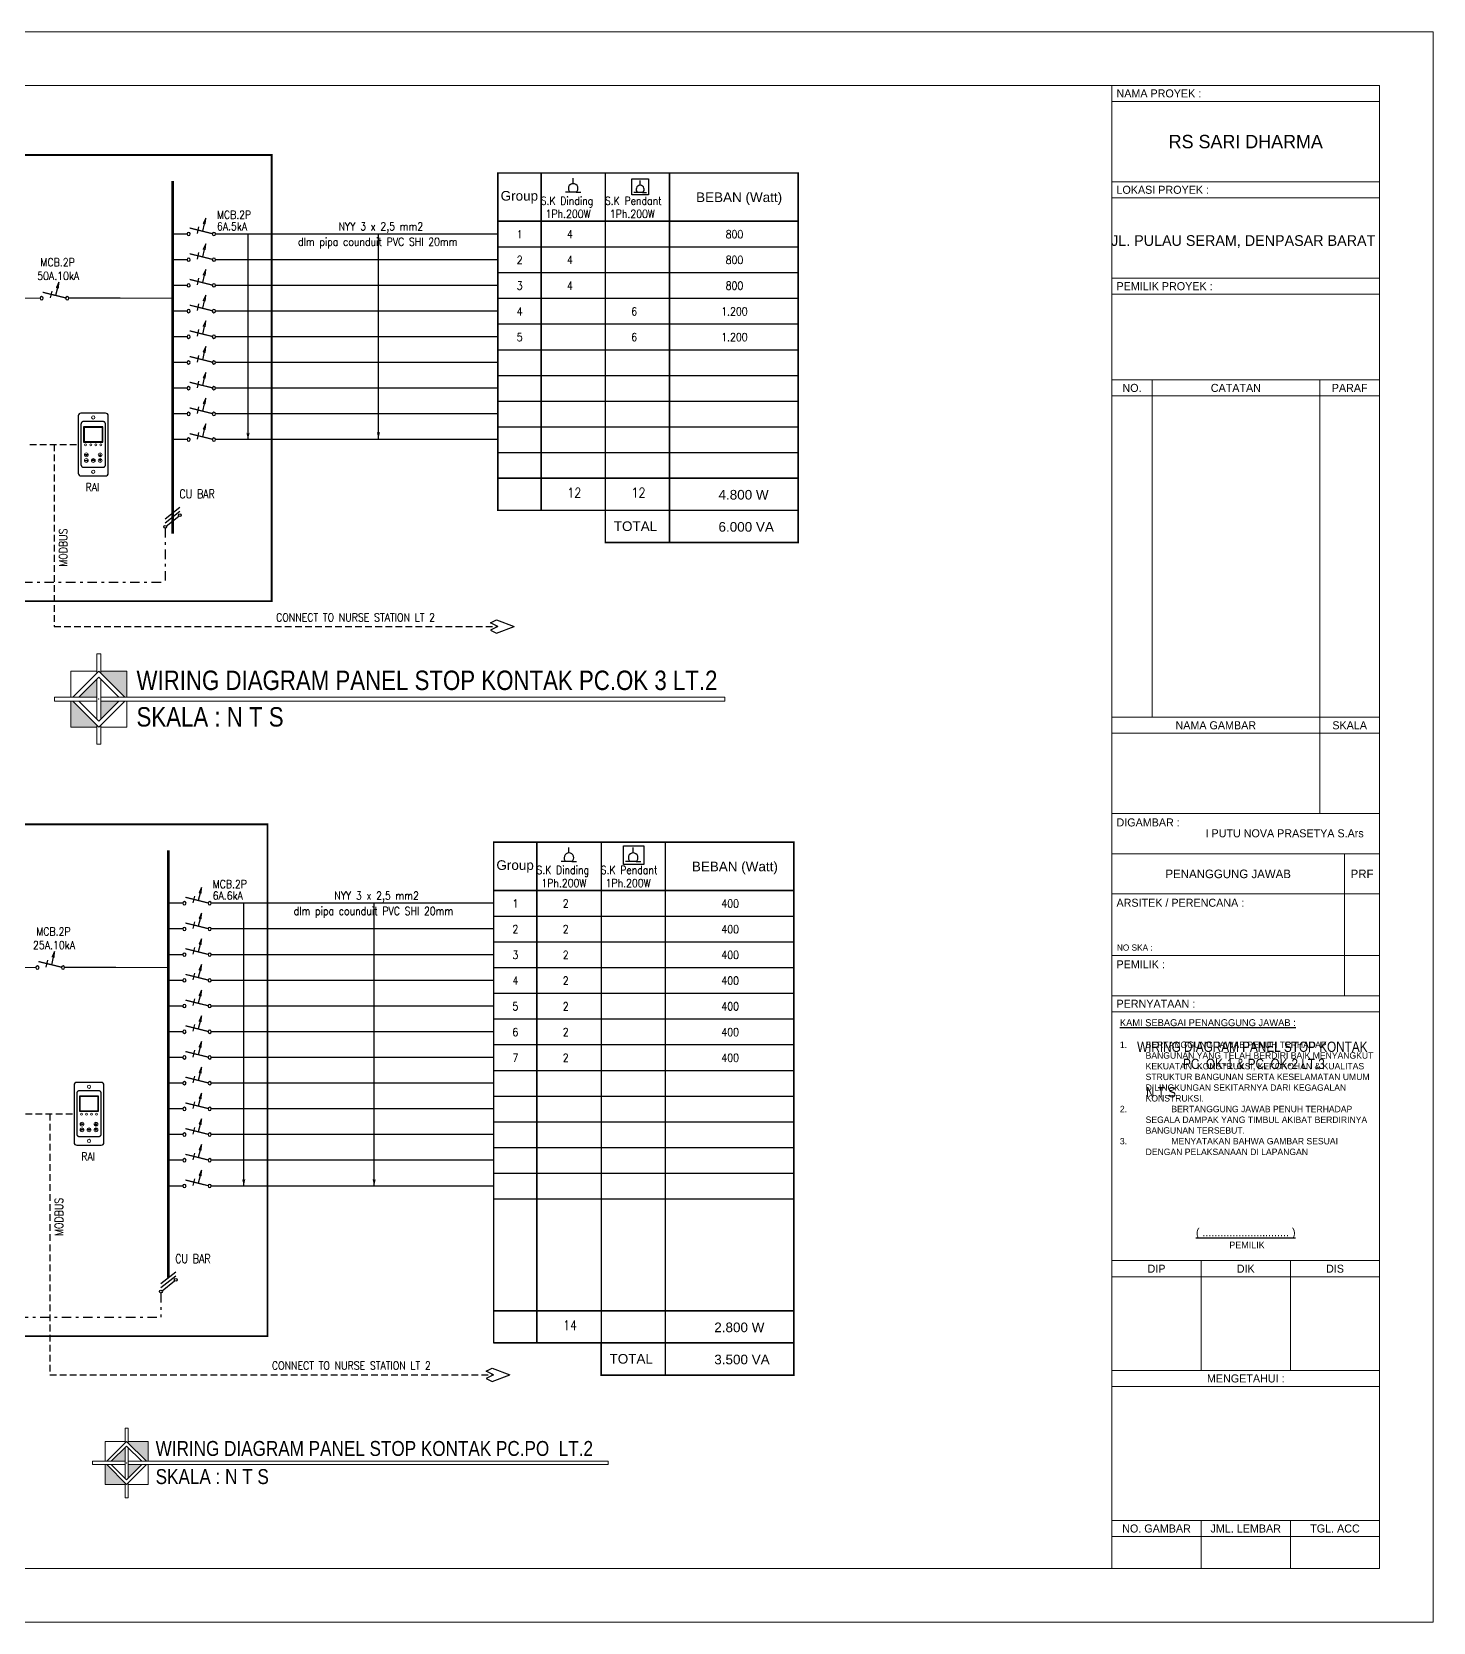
# Model space of a CAD drawing. Header units: inches. Extents: x 31310 to 32350, y 3900 to 5049.
# Drawn here: x 31811.3 to 31863.6, y 4614.4 to 4673.8 of the extents above; entities that cross this region are included whole.
import ezdxf
from ezdxf.enums import TextEntityAlignment as Align

# ---------------------------------------------------------------- set-up
doc = ezdxf.new("R2010")
doc.units = ezdxf.units.IN
doc.header["$MEASUREMENT"] = 0
for name, pattern in [('CACHE', [0.375, 0.25, -0.125]), ('DASHDOT', [1, 0.5, -0.25, 0, -0.25]), ('HIDDEN', [0.375, 0.25, -0.125]), ('PHANTOM', [2.5, 1.25, -0.25, 0.25, -0.25, 0.25, -0.25])]:
    doc.linetypes.add(name, pattern=pattern)
for name, color, linetype in [('-KOP', 7, 'Continuous'), ('-LINE', 1, 'Continuous'), ('-PANEL', 1, 'Continuous'), ('-SK', 1, 'Continuous'), ('-TXT', 7, 'Continuous'), ('dg', 8, 'Continuous'), ('DIM', 1, 'Continuous'), ('PNL', 5, 'Continuous'), ('TEX', 7, 'Continuous'), ('TEXTKOP', 7, 'Continuous')]:
    doc.layers.add(name, color=color, linetype=linetype)
for name, color, linetype, lineweight in [('A-FURN-EQPM', 177, 'Continuous', 0), ('US 0 Sanitair', 9, 'Continuous', 0), ('US-Elevation', 9, 'Continuous', 5), ('US-Text', 42, 'Continuous', 5)]:
    doc.layers.add(name, color=color, linetype=linetype, lineweight=lineweight)
doc.layers.add('dinding', color=252, linetype='Continuous', lineweight=9, true_color=0x878787)
doc.styles.add('1 100', font='GOTHIC.TTF')
doc.styles.add('1 200', font='GOTHIC.TTF', dxfattribs={"height": 300})
doc.styles.add('ARIAL', font='arial.ttf')
doc.styles.add('Arial Narrow', font='ARIALN.TTF')
doc.styles.add('Grap', font='')
doc.styles.add('Q', font='romans.shx', dxfattribs={"width": 0.7, "height": 180})
doc.styles.add('TXT', font='romans.shx', dxfattribs={"width": 0.85, "height": 0.25})
doc.styles.get('Grap').set_extended_font_data('Graphite Light')
doc.dimstyles.new('dim200', dxfattribs={"dimscale": 2, "dimtxt": 0.17, "dimasz": 0.12, "dimexe": 0.15, "dimexo": 0.1, "dimgap": 0.06, "dimtad": 1, "dimdec": 1, "dimlfac": 100, "dimzin": 12, "dimdsep": 46, "dimtxsty": 'Grap', "dimblk": 'ar1', "dimcen": 0.09, "dimclrd": 243, "dimclre": 243, "dimclrt": 256, "dimadec": 0, "dimazin": 0, "dimtfac": 1, "dimtdec": 1, "dimtix": 1, "dimtmove": 0, "dimatfit": 3, "dimldrblk": 'ar2', "dimfxl": 1, "dimtolj": 1, "dimtzin": 0, "dimarcsym": 0})

# ---------------------------------------------------------------- blocks, each defined once
blk = doc.blocks.new('erthrhhrthre')
for p, q in [((-103.505, 130.043), (-229.505, 130.043)), ((-103.505, 40.943), (-103.505, 130.043)), ((-121.505, 121.643), (-106.505, 121.643)), ((-121.505, 116.243), (-106.505, 116.243)), ((-121.505, 110.543), (-106.505, 110.543)), ((-121.505, 91.642), (-106.505, 91.642)), ((-121.505, 86.242), (-106.505, 86.242)), ((-121.505, 83.992), (-106.505, 83.992)), ((-121.505, 76.042), (-106.505, 76.042)), ((-121.505, 61.2), (-106.505, 61.2)), ((-121.505, 55.05), (-106.505, 55.05)), ((-121.505, 46.643), (-106.505, 46.643)), ((-229.505, 40.943), (-103.505, 40.943))]:
    blk.add_line(p, q)
at = {"color": 5}
for p, q in [((-106.505, 127.043), (-225.005, 127.043)), ((-121.505, 43.943), (-121.505, 127.043)), ((-106.505, 43.943), (-106.505, 127.043)), ((-225.005, 43.943), (-106.505, 43.943))]:
    blk.add_line(p, q, dxfattribs=at)
at = {"ltscale": 8}
for p, q in [((-121.505, 126.143), (-106.505, 126.143)), ((-121.505, 120.743), (-106.505, 120.743)), ((-121.505, 115.343), (-106.505, 115.343)), ((-119.255, 91.642), (-119.255, 110.543)), ((-109.863, 86.242), (-109.863, 110.543)), ((-121.505, 109.643), (-106.505, 109.643)), ((-121.505, 90.742), (-106.505, 90.742)), ((-108.473, 83.992), (-108.473, 76.042)), ((-121.505, 81.742), (-106.505, 81.742)), ((-121.505, 78.292), (-106.505, 78.292)), ((-121.505, 75.142), (-106.505, 75.142)), ((-116.505, 61.2), (-116.505, 55.05)), ((-111.505, 61.2), (-111.505, 55.05)), ((-121.505, 60.3), (-106.505, 60.3)), ((-121.505, 54.15), (-106.505, 54.15)), ((-121.505, 45.743), (-106.505, 45.743))]:
    blk.add_line(p, q, dxfattribs=at)
at = {"ltscale": 5}
for p, q in [((-116.505, 43.943), (-116.505, 46.643)), ((-111.505, 43.943), (-111.505, 46.643))]:
    blk.add_line(p, q, dxfattribs=at)
at = {"layer": 'A-FURN-EQPM', "color": 0, "linetype": 'ByBlock', "lineweight": -2, "ltscale": 0.25}
blk.add_lwpolyline([(-229.505, 40.943), (-103.505, 40.943), (-103.505, 130.043), (-229.505, 130.043)], close=True, dxfattribs=at)
at = {"layer": 'TEXTKOP', "style": '1 100'}
for s, height, p in [('NAMA PROYEK :', 0.45, (-121.247, 126.593)), ('LOKASI PROYEK :', 0.45, (-121.247, 121.193)), ('PEMILIK PROYEK :', 0.45, (-121.247, 115.793)), ('DIGAMBAR :', 0.45, (-121.247, 85.75)), ('I PUTU NOVA PRASETYA S.Ars', 0.45, (-116.258, 85.14)), ('ARSITEK / PERENCANA :', 0.45, (-121.247, 81.25)), ('NO SKA :', 0.3462, (-121.225, 78.739)), ('PEMILIK :', 0.45, (-121.247, 77.8)), ('PERNYATAAN :', 0.45, (-121.247, 75.592))]:
    blk.add_text(s, height=height, dxfattribs=at).set_placement(p, align=Align.MIDDLE_LEFT)
at = {"layer": 'TEXTKOP', "style": '1 100', "oblique": 0}
for s, height, p in [('RS SARI DHARMA', 0.75, (-114.005, 123.893)), ('JL. PULAU SERAM, DENPASAR BARAT ', 0.6, (-114.037, 118.349))]:
    blk.add_text(s, height=height, rotation=359.99148, dxfattribs=at).set_placement(p, align=Align.MIDDLE_CENTER)
at = {"layer": 'TEXTKOP', "style": '1 100'}
for s, height, p in [('NO.', 0.45, (-120.38, 110.093)), ('CATATAN', 0.45, (-114.559, 110.093)), ('PARAF', 0.45, (-108.184, 110.093)), ('NAMA GAMBAR', 0.45, (-115.684, 91.192)), ('SKALA', 0.45, (-108.184, 91.192)), ('PENANGGUNG JAWAB', 0.48, (-114.989, 82.867)), ('PRF', 0.48, (-107.489, 82.867)), ('MENGETAHUI :', 0.45, (-114.005, 54.6)), ('NO. GAMBAR', 0.45, (-119.005, 46.193)), ('JML. LEMBAR', 0.45, (-114.005, 46.193)), ('TGL. ACC', 0.45, (-109.005, 46.193))]:
    blk.add_text(s, height=height, dxfattribs=at).set_placement(p, align=Align.MIDDLE_CENTER)
for s, p in [('DIP', (-119.005, 60.75)), ('DIK', (-114.005, 60.75)), ('DIS', (-109.005, 60.75))]:
    blk.add_text(s, height=0.45, dxfattribs=at).set_placement(p, align=Align.MIDDLE)
at = {"layer": 'TEXTKOP', "ltscale": 5, "style": '1 200'}
for s, insert, char_height, width, attachment_point in [('{\\H1.083x;\\LKAMI SEBAGAI PENANGGUNG JAWAB :\\P\\H0.9234x;\\P\\pxt4;}1. ^IBERTANGGUNG JAWAB PENUH TERHADAP  ^I^IBANGUNAN YANG TELAH BERDIRI BAIK MENYANGKUT ^IKEKUATAN ^IKONSTRUKSI, KEKOKOHAN & KUALITAS ^ISTRUKTUR BANGUNAN SERTA KESELAMATAN UMUM ^IDILINGKUNGAN SEKITARNYA DARI KEGAGALAN ^IKONSTRUKSI.\\P\\pi-4,l4,t8;2.^IBERTANGGUNG JAWAB PENUH TERHADAP SEGALA DAMPAK YANG TIMBUL AKIBAT BERDIRINYA BANGUNAN TERSEBUT.\\P3.^IMENYATAKAN BAHWA GAMBAR SESUAI DENGAN PELAKSANAAN DI LAPANGAN', (-121.055, 74.725), 0.36, 14.2351, 1), ('{\\L( ............................. )\\P\\H0.8333x;\\l PEMILIK}', (-114.005, 63.013), 0.45, 15, 2)]:
    blk.add_mtext(s, dxfattribs=dict(at, insert=insert, char_height=char_height, width=width, attachment_point=attachment_point))
blk = doc.blocks.new('ar1')
at = {"color": 251, "ltscale": 0.13}
for p, q in [((1.06, 0), (-1.06, 0)), ((0, 1.06), (0, -1.06))]:
    blk.add_line(p, q, dxfattribs=at)
at = {"color": 5, "ltscale": 0.13}
blk.add_line((-0.5, -0.5), (0.5, 0.5), dxfattribs=at)
blk = doc.blocks.new('ar2')
at = {"layer": 'dg', "color": 251, "ltscale": 0.13}
for points in [[(-0.91, 0), (-1.08, 0.25), (0, 0)], [(-0.91, 0), (-1.08, -0.25), (0, 0)]]:
    blk.add_solid(points, dxfattribs=at)
at = {"layer": 'DIM', "color": 251, "ltscale": 0.13}
blk.add_line((0, 0), (-1.29, 0), dxfattribs=at)
blk = doc.blocks.new('_ClosedBlank')
at = {"color": 0, "linetype": 'ByBlock', "lineweight": -2}
for p, q in [((-1, 0.17), (0, 0)), ((-1, 0.17), (-1, -0.17)), ((0, 0), (-1, -0.17))]:
    blk.add_line(p, q, dxfattribs=at)
blk = doc.blocks.new('-mcb1p')
at = {"layer": '-LINE', "color": 7}
blk.add_line((0.516, 0.014), (0.465, 0.222), dxfattribs=at)
at = {"layer": '-LINE', "color": 2, "const_width": 0.04}
blk.add_lwpolyline([(0.049, 0.01), (0.755, 0.185)], dxfattribs=at)
at = {"layer": '-LINE', "color": 7}
blk.add_lwpolyline([(0.3, 0.318), (0.357, 0.086)], dxfattribs=at)
at = {"layer": '-LINE', "color": 2}
for centre in [(0, 0), (0.787, 0)]:
    blk.add_circle(centre, 0.05, dxfattribs=at)
at = {"layer": '-LINE', "color": 7, "xscale": 0.1800000000000017, "yscale": 0.1800000000000017, "zscale": 0.1800000000000017, "rotation": 103.8965061037899}
blk.add_blockref('_ClosedBlank', (0.257, 0.493), dxfattribs=at)
blk = doc.blocks.new('-STOP KONTAK')
at = {"layer": '-SK'}
for p, q in [((-0.092, 0), (-0.236, 0)), ((0.092, 0), (-0.092, 0)), ((0, 0.269), (0, 0.443)), ((0.092, 0), (0.236, 0))]:
    blk.add_line(p, q, dxfattribs=at)
blk.add_arc((0, 0.119), 0.15, 307.7237, 232.2763, dxfattribs=at)
blk = doc.blocks.new('nvdghcusdyfb')
at = {"layer": 'US-Text', "ltscale": 5}
h = blk.add_hatch(color=256, dxfattribs=at)
h.paths.add_polyline_path([(-6.862, 0.036), (-6.862, 0.339), (-7.166, 0.036)])
h.paths.add_polyline_path([(-6.487, -0.036), (-6.79, -0.036), (-6.79, -0.339)])
for points in [[(-6.79, 0.477), (-6.79, 0.441), (-6.385, 0.036), (-6.349, 0.036), (-6.349, 0.477)], [(-7.268, -0.036), (-7.304, -0.036), (-7.304, -0.477), (-6.862, -0.477), (-6.862, -0.441)]]:
    blk.add_hatch(color=256, dxfattribs=at).paths.add_polyline_path(points)
for p, q in [((-6.862, 0.441), (-6.862, 0.769)), ((-6.79, 0.769), (-6.862, 0.769)), ((-6.79, 0.441), (-6.79, 0.769)), ((-6.862, 0.477), (-7.304, 0.477)), ((-7.304, 0.036), (-7.304, 0.477)), ((-6.862, -0.339), (-6.862, 0.339)), ((-6.79, 0.477), (-6.349, 0.477)), ((-6.79, -0.339), (-6.79, 0.339)), ((-6.349, 0.036), (-6.349, 0.477)), ((-7.581, 0.036), (-6.862, 0.036)), ((-7.581, 0.036), (-7.581, -0.036)), ((-7.581, -0.036), (-6.862, -0.036)), ((-7.304, -0.036), (-7.304, -0.477)), ((-6.349, -0.036), (-6.349, -0.477)), ((-6.862, -0.477), (-7.304, -0.477)), ((-6.862, -0.769), (-6.862, -0.441)), ((-6.79, -0.769), (-6.79, -0.441)), ((-6.79, -0.477), (-6.349, -0.477)), ((-6.79, -0.769), (-6.862, -0.769))]:
    blk.add_line(p, q, dxfattribs=at)
for points in [[(-7.268, 0.036), (-6.826, 0.477), (-6.385, 0.036)], [(-7.166, 0.036), (-6.826, 0.375), (-6.487, 0.036)], [(-6.385, -0.036), (-6.826, -0.477), (-7.268, -0.036)], [(-6.487, -0.036), (-6.826, -0.375), (-7.166, -0.036)]]:
    blk.add_lwpolyline(points, dxfattribs=at)
blk.add_point((-6.826, 0), dxfattribs=at)

msp = doc.modelspace()

# ---------------------------------------------------------------- hatches: boundary and pattern name
at = {"layer": 'dinding'}
h = msp.add_hatch(color=8, dxfattribs=at)
h.dxf.hatch_style = 1
h.paths.add_polyline_path([(31813.849, 4658.087), (31813.811, 4658.01), (31813.849, 4658.01), (31813.887, 4658.01)])
h = msp.add_hatch(color=8, dxfattribs=at)
h.dxf.hatch_style = 1
h.paths.add_polyline_path([(31813.887, 4657.868), (31813.849, 4657.868), (31813.811, 4657.868), (31813.849, 4657.791)])
h = msp.add_hatch(color=8, dxfattribs=at)
h.dxf.hatch_style = 1
h.paths.add_polyline_path([(31813.691, 4633.09), (31813.653, 4633.013), (31813.691, 4633.013), (31813.728, 4633.013)])
h = msp.add_hatch(color=8, dxfattribs=at)
h.dxf.hatch_style = 1
h.paths.add_polyline_path([(31813.728, 4632.871), (31813.691, 4632.871), (31813.653, 4632.871), (31813.691, 4632.794)])

# ---------------------------------------------------------------- linework, layer by layer
at = {"layer": '-LINE'}
for p, q in [((31832.715, 4668.571, 0.008), (31832.715, 4655.971, 0.008)), ((31832.715, 4668.571, 0.008), (31832.715, 4657.171, 0.008)), ((31835.115, 4668.571, 0.008), (31835.115, 4655.971, 0.008)), ((31835.115, 4668.571, 0.008), (31835.115, 4654.771, 0.008)), ((31835.115, 4668.571, 0.008), (31835.115, 4655.971, 0.008)), ((31839.915, 4667.671, 0.008), (31839.915, 4655.971, 0.008)), ((31817.093, 4666.291, 0.008), (31816.553, 4666.291, 0.008)), ((31828.702, 4666.291, 0.008), (31818.157, 4666.291, 0.008)), ((31817.093, 4665.331, 0.008), (31816.553, 4665.331, 0.008)), ((31828.702, 4665.331, 0.008), (31818.157, 4665.331, 0.008)), ((31817.093, 4664.371, 0.008), (31816.553, 4664.371, 0.008)), ((31828.702, 4664.371, 0.008), (31818.157, 4664.371, 0.008)), ((31817.093, 4663.411, 0.008), (31816.553, 4663.411, 0.008)), ((31828.702, 4663.411, 0.008), (31818.157, 4663.411, 0.008)), ((31817.093, 4662.451, 0.008), (31816.553, 4662.451, 0.008)), ((31828.702, 4662.451, 0.008), (31818.157, 4662.451, 0.008)), ((31817.093, 4661.491, 0.008), (31816.553, 4661.491, 0.008)), ((31828.702, 4661.491, 0.008), (31818.157, 4661.491, 0.008)), ((31817.093, 4660.531, 0.008), (31816.553, 4660.531, 0.008)), ((31828.702, 4660.531, 0.008), (31818.157, 4660.531, 0.008)), ((31817.093, 4659.571, 0.008), (31816.553, 4659.571, 0.008)), ((31828.702, 4659.571, 0.008), (31818.157, 4659.571, 0.008)), ((31817.093, 4658.611, 0.008), (31816.553, 4658.611, 0.008)), ((31828.702, 4658.611, 0.008), (31818.157, 4658.611, 0.008)), ((31832.556, 4643.574), (31832.556, 4624.873)), ((31832.556, 4643.574), (31832.556, 4624.873)), ((31834.956, 4643.574), (31834.956, 4623.673)), ((31834.956, 4643.574), (31834.956, 4623.673)), ((31834.956, 4643.574), (31834.956, 4623.673)), ((31839.756, 4642.674), (31839.756, 4634.215)), ((31816.934, 4641.294), (31816.394, 4641.294)), ((31828.544, 4641.294), (31817.999, 4641.294)), ((31816.934, 4640.334), (31816.394, 4640.334)), ((31828.544, 4640.334), (31817.999, 4640.334)), ((31816.934, 4639.374), (31816.394, 4639.374)), ((31828.544, 4639.374), (31817.999, 4639.374)), ((31816.934, 4638.414), (31816.394, 4638.414)), ((31828.544, 4638.414), (31817.999, 4638.414)), ((31816.934, 4637.454), (31816.394, 4637.454)), ((31828.544, 4637.454), (31817.999, 4637.454)), ((31816.934, 4636.494), (31816.394, 4636.494)), ((31828.544, 4636.494), (31817.999, 4636.494)), ((31816.934, 4635.534), (31816.394, 4635.534)), ((31828.544, 4635.534), (31817.999, 4635.534)), ((31816.934, 4634.574), (31816.394, 4634.574)), ((31828.544, 4634.574), (31817.999, 4634.574)), ((31816.934, 4633.614), (31816.394, 4633.614)), ((31828.544, 4633.614), (31817.999, 4633.614)), ((31816.934, 4632.654), (31816.394, 4632.654)), ((31828.544, 4632.654), (31817.999, 4632.654)), ((31816.934, 4631.694), (31816.394, 4631.694)), ((31828.544, 4631.694), (31817.999, 4631.694)), ((31816.934, 4630.734), (31816.394, 4630.734)), ((31828.544, 4630.734), (31817.999, 4630.734))]:
    msp.add_line(p, q, dxfattribs=at)
at = {"layer": '-LINE', "color": 8}
for p, q in [((31828.702, 4665.811, 0.008), (31839.915, 4665.811, 0.008)), ((31828.702, 4664.851, 0.008), (31839.915, 4664.851, 0.008)), ((31828.702, 4663.891, 0.008), (31839.915, 4663.891, 0.008)), ((31828.702, 4662.931, 0.008), (31839.915, 4662.931, 0.008)), ((31828.702, 4661.971, 0.008), (31839.915, 4661.971, 0.008)), ((31828.702, 4661.011, 0.008), (31839.915, 4661.011, 0.008)), ((31828.702, 4660.051, 0.008), (31839.915, 4660.051, 0.008)), ((31828.702, 4659.091, 0.008), (31839.915, 4659.091, 0.008)), ((31828.702, 4658.131, 0.008), (31839.915, 4658.131, 0.008)), ((31828.702, 4657.171, 0.008), (31839.915, 4657.171, 0.008)), ((31828.544, 4640.814), (31839.756, 4640.814)), ((31828.544, 4639.854), (31839.756, 4639.854)), ((31828.544, 4638.894), (31839.756, 4638.894)), ((31828.544, 4637.934), (31839.756, 4637.934)), ((31828.544, 4636.974), (31839.756, 4636.974)), ((31828.544, 4636.014), (31839.756, 4636.014)), ((31828.544, 4635.054), (31839.756, 4635.054)), ((31828.544, 4634.094), (31839.756, 4634.094)), ((31828.544, 4633.134), (31839.756, 4633.134)), ((31828.544, 4632.174), (31839.756, 4632.174)), ((31828.544, 4631.214), (31839.756, 4631.214)), ((31828.544, 4630.254), (31839.756, 4630.254)), ((31828.544, 4626.073), (31839.756, 4626.073)), ((31828.544, 4624.873), (31839.756, 4624.873)), ((31828.544, 4624.873), (31839.756, 4624.873))]:
    msp.add_line(p, q, dxfattribs=at)
at = {"layer": '-LINE', "color": 7}
for p, q in [((31816.278, 4655.652, 0.008), (31816.827, 4656.09, 0.008)), ((31816.278, 4655.502, 0.008), (31816.827, 4655.94, 0.008)), ((31816.318, 4655.385, 0.008), (31816.787, 4655.759, 0.008)), ((31816.119, 4627.089), (31816.669, 4627.526)), ((31816.119, 4626.939), (31816.669, 4627.377)), ((31816.16, 4626.822), (31816.628, 4627.196))]:
    msp.add_line(p, q, dxfattribs=at)
at = {"layer": '-LINE', "color": 7, "linetype": 'DASHDOT', "ltscale": 0.7}
for p, q in [((31816.278, 4655.302, 0.008), (31816.278, 4653.285, 0.008)), ((31791.771, 4653.285, 0.008), (31816.278, 4653.285, 0.008)), ((31816.119, 4626.738), (31816.119, 4625.832)), ((31791.612, 4625.832), (31816.119, 4625.832))]:
    msp.add_line(p, q, dxfattribs=at)
at = {"layer": '-LINE'}
for points, const_width, elevation in [([(31816.553, 4668.269), (31816.553, 4655.1)], 0.096, 0.008), ([(31830.315, 4668.571), (31830.315, 4655.971)], 0.06, 0.008), ([(31835.115, 4668.571), (31835.115, 4654.771)], 0.06, 0.008), ([(31828.702, 4666.771), (31839.915, 4666.771)], 0.06, 0.008), ([(31828.702, 4657.171), (31839.915, 4657.171)], 0.06, 0.008), ([(31839.915, 4655.971), (31839.915, 4654.771), (31832.715, 4654.771), (31832.715, 4655.971)], 0.06, 0.008), ([(31816.394, 4643.272), (31816.394, 4627.307)], 0.096, 0), ([(31830.156, 4643.574), (31830.156, 4624.873)], 0.06, 0), ([(31834.956, 4643.574), (31834.956, 4623.673)], 0.06, 0), ([(31828.544, 4641.774), (31839.756, 4641.774)], 0.06, 0)]:
    msp.add_lwpolyline(points, dxfattribs=dict(at, const_width=const_width, elevation=elevation))
at = {"layer": '-LINE', "const_width": 0.06, "elevation": 0.008}
msp.add_lwpolyline([(31828.702, 4668.571), (31839.915, 4668.571), (31839.915, 4655.971), (31828.702, 4655.971)], close=True, dxfattribs=at)
at = {"layer": '-LINE', "const_width": 0.06}
for points in [[(31828.544, 4624.873), (31828.544, 4643.574), (31839.756, 4643.574), (31839.756, 4623.673)], [(31828.544, 4626.073), (31839.756, 4626.073)], [(31828.544, 4624.873), (31839.756, 4624.873)], [(31839.756, 4624.873), (31839.756, 4623.673), (31832.556, 4623.673), (31832.556, 4624.873)]]:
    msp.add_lwpolyline(points, dxfattribs=at)
at = {"layer": '-LINE', "color": 7}
for centre in [(31816.827, 4655.791, 0.008), (31816.278, 4655.353, 0.008), (31816.669, 4627.228), (31816.119, 4626.79)]:
    msp.add_circle(centre, 0.0516, dxfattribs=at)
at = {"layer": '-PANEL'}
for points, elevation in [([(31813.131, 4657.256), (31814.049, 4657.256, 0.414214), (31814.15, 4657.357), (31814.15, 4659.5, 0.414214), (31814.049, 4659.6), (31813.131, 4659.6, 0.414214), (31813.03, 4659.5), (31813.03, 4657.357, 0.414214)], -0.011), ([(31812.972, 4632.259), (31813.891, 4632.259, 0.414214), (31813.991, 4632.36), (31813.991, 4634.503, 0.414214), (31813.891, 4634.604), (31812.972, 4634.604, 0.414214), (31812.872, 4634.503), (31812.872, 4632.36, 0.414214)], -0.018)]:
    msp.add_lwpolyline(points, format="xyb", close=True, dxfattribs=dict(at, elevation=elevation))
at = {"layer": '-PANEL', "linetype": 'CACHE', "ltscale": 20}
for points, elevation in [([(31813.231, 4657.579), (31813.949, 4657.579, 0.414214), (31814.049, 4657.68), (31814.049, 4659.188, 0.414214), (31813.949, 4659.288), (31813.231, 4659.288, 0.414214), (31813.131, 4659.188), (31813.131, 4657.68, 0.414214)], -0.011), ([(31813.073, 4632.582), (31813.79, 4632.582, 0.414214), (31813.891, 4632.683), (31813.891, 4634.191, 0.414214), (31813.79, 4634.292), (31813.073, 4634.292, 0.414214), (31812.972, 4634.191), (31812.972, 4632.683, 0.414214)], -0.018)]:
    msp.add_lwpolyline(points, format="xyb", close=True, dxfattribs=dict(at, elevation=elevation))
at = {"layer": '-PANEL', "ltscale": 20}
for points, elevation in [([(31813.231, 4658.521), (31813.949, 4658.521), (31813.949, 4659.089), (31813.231, 4659.089)], -0.011), ([(31813.251, 4658.541), (31813.929, 4658.541), (31813.929, 4659.069), (31813.251, 4659.069)], -0.011), ([(31813.073, 4633.524), (31813.79, 4633.524), (31813.79, 4634.092), (31813.073, 4634.092)], -0.018), ([(31813.093, 4633.545), (31813.77, 4633.545), (31813.77, 4634.072), (31813.093, 4634.072)], -0.018)]:
    msp.add_lwpolyline(points, close=True, dxfattribs=dict(at, elevation=elevation))
at = {"layer": '-SK', "elevation": 0.008}
msp.add_lwpolyline([(31833.707, 4668.357), (31834.326, 4668.357), (31834.326, 4667.749), (31833.707, 4667.749)], close=True, dxfattribs=at)
at = {"layer": '-SK'}
msp.add_lwpolyline([(31833.395, 4643.442), (31834.154, 4643.442), (31834.154, 4642.745), (31833.395, 4642.745)], close=True, dxfattribs=at)
at = {"color": 2, "linetype": 'HIDDEN'}
for points, elevation in [([(31811.219, 4658.428), (31813.03, 4658.428)], -0.011), ([(31812.125, 4658.428), (31812.125, 4651.627), (31828.702, 4651.627)], -0.011), ([(31811.061, 4633.431), (31812.872, 4633.431)], -0.018), ([(31811.966, 4633.431), (31811.966, 4623.686), (31828.544, 4623.686)], -0.018)]:
    msp.add_lwpolyline(points, dxfattribs=dict(at, elevation=elevation))
at = {"color": 2, "linetype": 'Continuous'}
for points, elevation in [([(31828.702, 4651.627), (31828.422, 4651.764), (31828.65, 4651.878), (31829.311, 4651.627)], -0.011), ([(31828.702, 4651.627), (31828.422, 4651.491), (31828.65, 4651.377), (31829.311, 4651.627)], -0.011), ([(31828.544, 4623.686), (31828.263, 4623.823), (31828.492, 4623.936), (31829.152, 4623.686)], -0.018), ([(31828.544, 4623.686), (31828.263, 4623.549), (31828.492, 4623.435), (31829.152, 4623.686)], -0.018)]:
    msp.add_lwpolyline(points, dxfattribs=dict(at, elevation=elevation))
at = {"layer": 'dinding', "color": 2}
for points, elevation in [([(31813.534, 4657.832), (31813.643, 4657.832)], -0.011), ([(31813.849, 4658.087), (31813.811, 4658.01), (31813.849, 4658.01)], -0.023), ([(31813.849, 4657.791), (31813.811, 4657.868), (31813.849, 4657.868)], -0.023), ([(31813.849, 4658.087), (31813.887, 4658.01), (31813.849, 4658.01)], -0.023), ([(31813.849, 4657.791), (31813.887, 4657.868), (31813.849, 4657.868)], -0.023), ([(31813.376, 4632.835), (31813.485, 4632.835)], -0.018), ([(31813.691, 4633.09), (31813.653, 4633.013), (31813.691, 4633.013)], -0.03), ([(31813.691, 4632.794), (31813.653, 4632.871), (31813.691, 4632.871)], -0.03), ([(31813.691, 4633.09), (31813.728, 4633.013), (31813.691, 4633.013)], -0.03), ([(31813.691, 4632.794), (31813.728, 4632.871), (31813.691, 4632.871)], -0.03)]:
    msp.add_lwpolyline(points, dxfattribs=dict(at, elevation=elevation))
at = {"layer": 'dinding', "color": 2, "const_width": 0.0101}
for points, elevation in [([(31813.616, 4657.826), (31813.616, 4657.8), (31813.563, 4657.8)], -0.002), ([(31813.457, 4632.829), (31813.457, 4632.804), (31813.405, 4632.804)], -0.009)]:
    msp.add_lwpolyline(points, dxfattribs=dict(at, elevation=elevation))
at = {"layer": 'dinding', "color": 1}
for centre, radius in [((31813.59, 4659.44, -0.011), 0.0617), ((31813.331, 4658.043, -0.023), 0.0708), ((31813.331, 4657.832, -0.023), 0.0708), ((31813.59, 4657.832, -0.011), 0.0708), ((31813.849, 4658.043, -0.023), 0.0708), ((31813.849, 4657.832, -0.023), 0.0708), ((31813.59, 4657.413, -0.011), 0.0617), ((31813.431, 4634.443, -0.018), 0.0617), ((31813.172, 4633.046, -0.03), 0.0708), ((31813.172, 4632.835, -0.03), 0.0708), ((31813.431, 4632.835, -0.018), 0.0708), ((31813.691, 4633.046, -0.03), 0.0708), ((31813.691, 4632.835, -0.03), 0.0708), ((31813.431, 4632.417, -0.018), 0.0617)]:
    msp.add_circle(centre, radius, dxfattribs=at)
at = {"layer": 'dinding', "color": 2}
for centre in [(31813.305, 4658.42, -0.011), (31813.495, 4658.42, -0.011), (31813.685, 4658.42, -0.011), (31813.875, 4658.42, -0.011), (31813.147, 4633.423, -0.018), (31813.337, 4633.423, -0.018), (31813.526, 4633.423, -0.018), (31813.716, 4633.423, -0.018)]:
    msp.add_circle(centre, 0.0363, dxfattribs=at)
for points in [[(31813.552, 4657.8, -0.002), (31813.57, 4657.82, -0.002), (31813.57, 4657.782, -0.002)], [(31813.394, 4632.804, -0.009), (31813.411, 4632.823, -0.009), (31813.412, 4632.785, -0.009)]]:
    msp.add_solid(points, dxfattribs=at)
at = {"layer": 'PNL', "color": 7, "linetype": 'PHANTOM', "lineweight": 0, "ltscale": 0.9, "const_width": 0.0669, "elevation": 0.008}
msp.add_lwpolyline([(31820.254, 4669.241), (31790.729, 4669.241), (31790.729, 4652.578), (31820.254, 4652.578)], close=True, dxfattribs=at)
at = {"layer": 'PNL', "color": 7, "linetype": 'PHANTOM', "lineweight": 0, "ltscale": 0.9, "const_width": 0.0669}
msp.add_lwpolyline([(31820.095, 4644.245), (31790.571, 4644.245), (31790.571, 4625.125), (31820.095, 4625.125)], close=True, dxfattribs=at)
at = {"layer": 'US-Elevation', "color": 1}
for p, q in [((31810.18, 4663.892, 0.008), (31811.601, 4663.892, 0.008)), ((31812.679, 4663.892, 0.008), (31816.553, 4663.892, 0.008)), ((31812.691, 4663.908, 0.008), (31814.591, 4663.908, 0.008)), ((31810.021, 4638.895), (31811.443, 4638.895)), ((31812.52, 4638.895), (31816.394, 4638.895)), ((31812.533, 4638.911), (31814.432, 4638.911))]:
    msp.add_line(p, q, dxfattribs=at)
at = {"layer": 'US-Text'}
for points, elevation in [([(31813.874, 4648.998), (31837.18, 4648.998), (31837.18, 4648.84), (31813.874, 4648.84)], 0.008), ([(31814.897, 4620.452), (31832.825, 4620.452), (31832.825, 4620.33), (31814.897, 4620.33)], 0)]:
    msp.add_lwpolyline(points, close=True, dxfattribs=dict(at, elevation=elevation))

# ---------------------------------------------------------------- block references
at = {"layer": '-LINE', "rotation": 3.41322171e-08}
for p, xscale, yscale, zscale in [((31818.097, 4666.293, 0.008), -1.200000000000727, 1.199999999999818, 1.199999999999999), ((31818.097, 4665.333, 0.008), -1.200000000000727, 1.199999999999818, 1.199999999999999), ((31818.097, 4664.373, 0.008), -1.200000000000727, 1.199999999999818, 1.199999999999999), ((31812.618, 4663.892, 0.008), -1.214595193355503, 1.214595193354583, 1.214595193354767), ((31818.097, 4663.413, 0.008), -1.200000000000727, 1.199999999999818, 1.199999999999999), ((31818.097, 4662.453, 0.008), -1.200000000000727, 1.199999999999818, 1.199999999999999), ((31818.097, 4661.493, 0.008), -1.200000000000727, 1.199999999999818, 1.199999999999999), ((31818.097, 4660.533, 0.008), -1.200000000000727, 1.199999999999818, 1.199999999999999), ((31818.097, 4659.573, 0.008), -1.200000000000727, 1.199999999999818, 1.199999999999999), ((31818.097, 4658.613, 0.008), -1.200000000000727, 1.199999999999818, 1.199999999999999), ((31817.939, 4641.296), -1.200000000000727, 1.199999999999818, 1.199999999999999), ((31817.939, 4640.336), -1.200000000000727, 1.199999999999818, 1.199999999999999), ((31817.939, 4639.376), -1.200000000000727, 1.199999999999818, 1.199999999999999), ((31812.46, 4638.895), -1.214595193355503, 1.214595193354583, 1.214595193354767), ((31817.939, 4638.416), -1.200000000000727, 1.199999999999818, 1.199999999999999), ((31817.939, 4637.456), -1.200000000000727, 1.199999999999818, 1.199999999999999), ((31817.939, 4636.496), -1.200000000000727, 1.199999999999818, 1.199999999999999), ((31817.939, 4635.536), -1.200000000000727, 1.199999999999818, 1.199999999999999), ((31817.939, 4634.576), -1.200000000000727, 1.199999999999818, 1.199999999999999), ((31817.939, 4633.616), -1.200000000000727, 1.199999999999818, 1.199999999999999), ((31817.939, 4632.656), -1.200000000000727, 1.199999999999818, 1.199999999999999), ((31817.939, 4631.696), -1.200000000000727, 1.199999999999818, 1.199999999999999), ((31817.939, 4630.736), -1.200000000000727, 1.199999999999818, 1.199999999999999)]:
    msp.add_blockref('-mcb1p', p, dxfattribs=dict(at, xscale=xscale, yscale=yscale, zscale=zscale))
at = {"layer": '-SK', "xscale": 1.200000000000727, "yscale": 1.200000000000727, "zscale": 1.200000000000727}
for p in [(31831.514, 4667.848, 0.008), (31831.355, 4642.852), (31833.755, 4642.852)]:
    msp.add_blockref('-STOP KONTAK', p, dxfattribs=at)
at = {"layer": '-SK'}
msp.add_blockref('-STOP KONTAK', (31834.016, 4667.842, 0.008), dxfattribs=at)
at = {"layer": 'US-Elevation', "color": 1, "xscale": 0.6666666666678794, "yscale": 0.6666666666678794, "zscale": 0.6666666666678794}
msp.add_blockref('erthrhhrthre', (31932.638, 4587.148), dxfattribs=at)
at = {"layer": 'US-Text'}
for p, xscale, yscale, zscale in [((31828.771, 4648.919, 0.008), 2.193720867624506, 2.193720867624506, 2.193720867624506), ((31826.356, 4620.391), 1.687477590479829, 1.687477590479829, 1.687477590479829)]:
    msp.add_blockref('nvdghcusdyfb', p, dxfattribs=dict(at, xscale=xscale, yscale=yscale, zscale=zscale))

# ---------------------------------------------------------------- texts
at = {"layer": '-KOP', "color": 2, "ltscale": 0.5, "style": 'ARIAL'}
for s, p in [('Group', (31828.806, 4667.538, 0.008)), ('BEBAN (Watt)', (31836.106, 4667.485, 0.008)), ('4.800 W', (31836.942, 4656.373, 0.008)), ('TOTAL ', (31833.032, 4655.198, 0.008)), ('6.000 VA', (31836.942, 4655.173, 0.008)), ('Group', (31828.647, 4642.541)), ('BEBAN (Watt)', (31835.947, 4642.488)), ('2.800 W', (31836.784, 4625.275)), ('TOTAL ', (31832.873, 4624.1)), ('3.500 VA', (31836.784, 4624.075))]:
    msp.add_text(s, height=0.36, dxfattribs=at).set_placement(p)
at = {"layer": '-TXT', "style": 'TXT', "width": 0.85}
for s, height, p in [('S.K Dinding', 0.3, (31830.3, 4667.385, 0.008)), ('S.K Pendant', 0.3, (31832.7, 4667.385, 0.008)), ('MCB.2P', 0.3, (31818.209, 4666.86, 0.008)), ('1Ph.200W', 0.3, (31830.484, 4666.894, 0.008)), ('1Ph.200W', 0.3, (31832.884, 4666.894, 0.008)), ('6A.5kA', 0.3, (31818.209, 4666.427, 0.008)), ('NYY 3 x 2,5 mm2', 0.3, (31822.752, 4666.427, 0.008)), ('dlm pipa counduit PVC SHI 20mm', 0.3, (31821.237, 4665.853, 0.008)), ('1', 0.3, (31829.407, 4666.132, 0.008)), ('2', 0.3, (31829.407, 4665.172, 0.008)), ('3', 0.3, (31829.407, 4664.212, 0.008)), ('4', 0.3, (31829.407, 4663.252, 0.008)), ('5', 0.3, (31829.407, 4662.292, 0.008)), ('RAI', 0.3016, (31813.301, 4656.684, 0.008)), ('CONNECT TO NURSE STATION LT 2', 0.30165, (31820.42, 4651.82, 0.008)), ('MCB.2P', 0.3, (31818.05, 4641.863)), ('S.K Dinding', 0.3, (31830.142, 4642.388)), ('1Ph.200W', 0.3, (31830.326, 4641.897)), ('S.K Pendant', 0.3, (31832.542, 4642.388)), ('1Ph.200W', 0.3, (31832.726, 4641.897)), ('6A.6kA', 0.3, (31818.05, 4641.43)), ('NYY 3 x 2,5 mm2', 0.3, (31822.593, 4641.43)), ('dlm pipa counduit PVC SHI 20mm', 0.3, (31821.078, 4640.856)), ('1', 0.3, (31829.248, 4641.135)), ('2', 0.3, (31829.248, 4640.175)), ('3', 0.3, (31829.248, 4639.215)), ('4', 0.3, (31829.248, 4638.255)), ('5', 0.3, (31829.248, 4637.295)), ('6', 0.3, (31829.248, 4636.335)), ('7', 0.3, (31829.248, 4635.375)), ('RAI', 0.3016, (31813.143, 4631.688)), ('CONNECT TO NURSE STATION LT 2', 0.30165, (31820.262, 4623.878))]:
    msp.add_text(s, height=height, dxfattribs=at).set_placement(p)
for s, height, p in [('4', 0.3, (31831.394, 4666.132, 0.008)), ('800', 0.3, (31837.538, 4666.132, 0.008)), ('MCB.2P', 0.3016, (31812.26, 4665.085, 0.008)), ('4', 0.3, (31831.394, 4665.172, 0.008)), ('800', 0.3, (31837.538, 4665.172, 0.008)), ('50A.10kA', 0.3016, (31812.282, 4664.578, 0.008)), ('4', 0.3, (31831.394, 4664.212, 0.008)), ('800', 0.3, (31837.538, 4664.212, 0.008)), ('6', 0.3, (31833.794, 4663.252, 0.008)), ('1.200', 0.3, (31837.538, 4663.252, 0.008)), ('6', 0.3, (31833.794, 4662.292, 0.008)), ('1.200', 0.3, (31837.538, 4662.292, 0.008)), ('12', 0.36, (31831.555, 4656.451, 0.008)), ('12', 0.36, (31833.955, 4656.451, 0.008)), ('2', 0.3, (31831.236, 4641.135)), ('400', 0.3, (31837.38, 4641.135)), ('MCB.2P', 0.3016, (31812.101, 4640.088)), ('2', 0.3, (31831.236, 4640.175)), ('400', 0.3, (31837.38, 4640.175)), ('25A.10kA', 0.3016, (31812.123, 4639.581)), ('2', 0.3, (31831.236, 4639.215)), ('400', 0.3, (31837.38, 4639.215)), ('2', 0.3, (31831.236, 4638.255)), ('400', 0.3, (31837.38, 4638.255)), ('2', 0.3, (31831.236, 4637.295)), ('400', 0.3, (31837.38, 4637.295)), ('2', 0.3, (31831.236, 4636.335)), ('400', 0.3, (31837.38, 4636.335)), ('2', 0.3, (31831.236, 4635.375)), ('400', 0.3, (31837.38, 4635.375)), ('14', 0.36, (31831.396, 4625.353))]:
    msp.add_text(s, height=height, dxfattribs=at).set_placement(p, align=Align.CENTER)
at = {"layer": '-TXT', "color": 2, "style": 'TXT', "width": 0.85}
for s, height, p in [('MUTE', 0.0362, (31813.331, 4657.813, -0.011)), ('TEST', 0.0362, (31813.331, 4658.023, -0.011)), ('MENU', 0.0241, (31813.592, 4657.844, 0.001)), ('MUTE', 0.0362, (31813.172, 4632.816, -0.018)), ('TEST', 0.0362, (31813.172, 4633.026, -0.018)), ('MENU', 0.0241, (31813.433, 4632.847, -0.006))]:
    msp.add_text(s, height=height, dxfattribs=at).set_placement(p, align=Align.CENTER)
at = {"layer": '-TXT', "style": 'TXT', "width": 0.85}
for p in [(31812.619, 4653.863, 0.008), (31812.46, 4628.866)]:
    msp.add_text('MODBUS', height=0.3016, rotation=90, dxfattribs=at).set_placement(p)
at = {"layer": 'TEX', "style": 'Q', "width": 0.8}
for p in [(31817.47, 4656.584, 0.008), (31817.312, 4628.021)]:
    msp.add_text('CU BAR', height=0.324, dxfattribs=at).set_placement(p, align=Align.MIDDLE)
at = {"layer": 'US 0 Sanitair', "attachment_point": 1, "style": 'Arial Narrow'}
for s, insert, char_height, width in [('\\pxqc;WIRING DIAGRAM PANEL STOP KONTAK  PC. OK-1 & PC. OK-2 LT.3', (31852.497, 4636.127, 0), 0.38318, 8.88489), ('N T S', (31852.906, 4634.428, 0), 0.3832, 12.06096)]:
    msp.add_mtext(s, dxfattribs=dict(at, insert=insert, char_height=char_height, width=width))
at = {"layer": 'US-Text', "attachment_point": 1, "style": 'Arial Narrow'}
for s, insert, char_height, width in [('WIRING DIAGRAM PANEL STOP KONTAK PC.OK 3 LT.2', (31815.205, 4649.985, 0.008), 0.72528, 22.82899), ('SKALA : N T S', (31815.205, 4648.62, 0.008), 0.72528, 10.96774), ('WIRING DIAGRAM PANEL STOP KONTAK PC.PO  LT.2', (31815.92, 4621.211), 0.5579, 17.56076), ('SKALA : N T S', (31815.92, 4620.161), 0.5579, 8.43672)]:
    msp.add_mtext(s, dxfattribs=dict(at, insert=insert, char_height=char_height, width=width))

# ---------------------------------------------------------------- leaders
at = {"layer": '-LINE', "color": 2}
for points in [[(31819.37, 4658.611, 0.008), (31819.37, 4666.291, 0.008)], [(31824.241, 4658.639, 0.008), (31824.24, 4666.291, 0.008)], [(31819.211, 4630.734), (31819.211, 4641.294)], [(31824.082, 4630.734), (31824.082, 4641.294)]]:
    msp.add_leader(points, dimstyle='dim200', override={"dimtad": 0}, dxfattribs=at)

doc.saveas('drawing.dxf')
